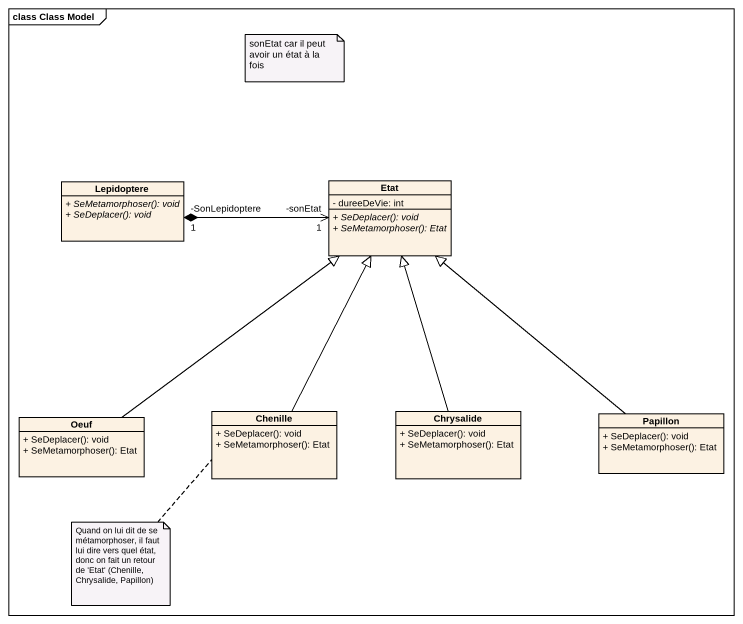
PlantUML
@startuml
mainframe class Class Model
hide circle
hide empty members
skinparam classAttributeIconSize 0
class Lepidoptere {
  {abstract} + SeMetamorphoser(): void
  {abstract} + SeDeplacer(): void
}
class Etat {
  - dureeDeVie: int
  {abstract} + SeDeplacer(): void
  {abstract} + SeMetamorphoser(): Etat
}
class Oeuf {
  + SeDeplacer(): void
  + SeMetamorphoser(): Etat
}
class Chenille {
  + SeDeplacer(): void
  + SeMetamorphoser(): Etat
}
class Chrysalide {
  + SeDeplacer(): void
  + SeMetamorphoser(): Etat
}
class Papillon {
  + SeDeplacer(): void
  + SeMetamorphoser(): Etat
}
Etat "-sonEtat\n1" <-left-* "-SonLepidoptere\n1" Lepidoptere
Oeuf -up-|> Etat
Chenille -up-|> Etat
Chrysalide -up-|> Etat
Papillon -up-|> Etat
note as N1
  sonEtat car il peut avoir un état à la fois
end note
note bottom of Chenille : Quand on lui dit de se métamorphoser, il faut lui dire vers quel état, donc on fait un retour de 'Etat' (Chenille, Chrysalide, Papillon)
@enduml
